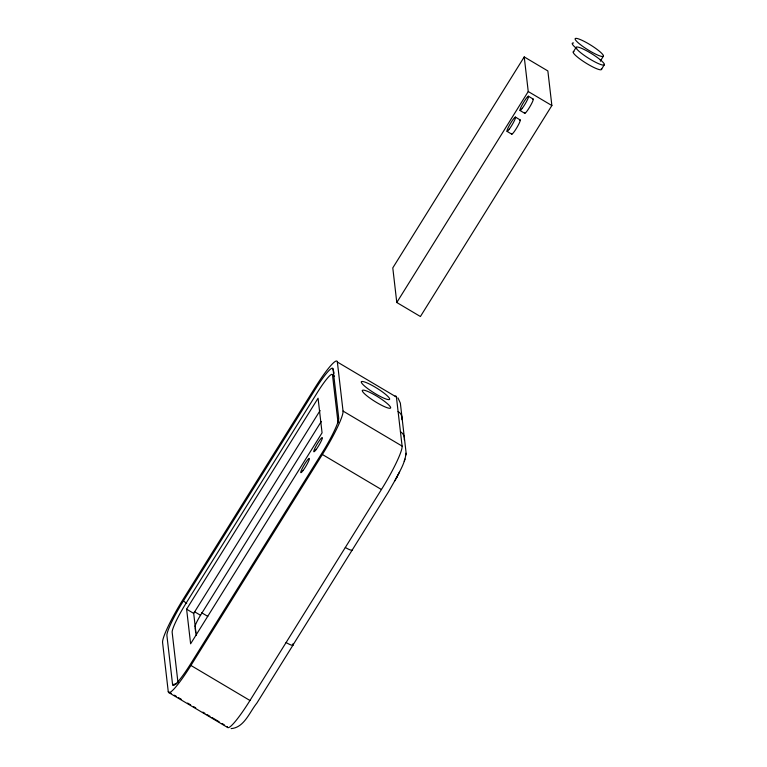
<?xml version="1.0" encoding="UTF-8"?>
<svg xmlns="http://www.w3.org/2000/svg" width="767" height="767" viewBox="0 0 767 767"><rect width="100%" height="100%" fill="white"/><g stroke="black" fill="none" stroke-linecap="round" stroke-linejoin="round"><path stroke-width="1.15" d="M573.237 52.031L573.237 52.434A16.615 2.752 31.9 0 0 587.378 63.939A16.615 2.752 31.9 0 0 601.539 69.413L604.434 64.37A16.615 2.752 31.9 0 0 590.293 52.865A16.615 2.752 31.9 0 0 576.132 47.391L573.237 52.031A16.615 2.752 31.9 0 1 573.908 51.638M576.132 47.391L576.122 47.794A16.615 2.752 31.9 0 0 590.264 59.299A16.615 2.752 31.9 0 0 604.425 64.773M600.312 61.024A16.615 2.752 31.9 0 0 600.542 60.756L600.542 60.353A16.615 2.752 31.9 0 0 600.321 59.826M601.539 69.413L601.539 69.011A16.615 2.752 31.9 0 0 601.318 68.474M603.428 56.125L603.428 55.723A16.615 2.752 31.9 0 0 589.286 44.218A16.615 2.752 31.9 0 0 575.125 38.743L575.125 39.146A16.615 2.752 31.9 0 0 589.267 50.651A16.615 2.752 31.9 0 0 603.428 56.125L600.542 60.756M397.929 397.843L400.355 403.126L406.021 452.147C405.647 462.587 399.339 471.705 394.89 480.823M405.925 454.975L406.069 453.211M404.228 461.235L404.966 459.05M398.351 474.322L399.617 471.81M397.258 476.441L398.552 473.92M396.242 478.349L397.431 476.106L388.284 492.184L292.975 645.009A8.312 1.371 31.9 0 1 286.091 642.535M176.937 683.589L172.585 684.634L166.918 635.613A33.24 4.276 -59.3 0 1 183.447 600.868L314.901 389.895A33.24 4.276 -59.3 0 1 333.031 368.994L334.086 373.241M524.235 56.921L392.79 267.894L396.788 302.505L420.412 316.522L551.866 105.539L547.859 70.938L524.235 56.921L528.242 91.532L396.788 302.505M186.611 609.19L318.065 398.217L322.063 432.818L190.619 643.791L186.611 609.19L193.696 613.389L196.237 635.306M193.696 613.389L320.098 410.537M195.01 626.869A11.083 1.429 -59.3 0 1 200.523 615.287L321.229 421.562M171.309 693.397L168.251 691.585A41.543 5.35 -59.3 0 0 190.925 665.459L322.37 454.486A41.543 5.35 -59.3 0 0 343.041 411.064L337.365 362.034L396.424 397.066L402.1 446.097A41.543 5.35 -59.3 0 1 381.429 489.519L249.975 700.501A41.543 5.35 -59.3 0 1 227.31 726.617M292.946 645.2L256.83 703.157C249.563 712.044 244.28 727.605 231.135 728.602M528.242 91.532L551.866 105.539M528.367 96.211L533.094 99.02M520.103 110.544L524.829 113.353M515.366 117.083L520.093 119.882M507.102 131.416L511.829 134.215M178.395 682.103A27.698 3.567 -59.3 0 1 177.839 681.393L172.163 632.372A27.698 3.567 -59.3 0 1 185.94 603.418L317.394 392.445A27.698 3.567 -59.3 0 1 332.504 375.034L334.537 376.233M343.041 411.064L402.1 446.097M322.37 454.486L381.429 489.519M201.635 612.728L207.78 616.38M194.444 611.683L200.523 615.287M190.925 665.459L249.975 700.501M174.358 695.209L176.4 696.417M178.433 697.625L181.491 699.437M187.599 703.061L190.657 704.873M193.706 706.685L195.748 707.893M202.871 712.121L204.914 713.329M206.946 714.537L210.005 716.349M212.037 717.557L219.161 721.785M222.219 723.597L224.252 724.805M168.673 692.515L227.732 727.547M183.447 600.868L186.688 603.504M333.031 368.994L338.707 418.015A33.24 4.276 -59.3 0 1 322.178 452.76L190.724 663.733A33.24 4.276 -59.3 0 1 172.585 684.634M332.504 375.034L338.046 422.885M292.85 643.858L292.975 645.009M195.144 628.039L195.681 632.717M168.251 691.585L162.585 642.564A41.543 5.35 -59.3 0 1 183.246 599.132L314.7 388.16A41.543 5.35 -59.3 0 1 337.365 362.034M398.092 411.486A8.312 8.121 -6.6 0 1 401.966 419.664M400.432 431.677A8.312 8.121 -6.6 0 1 404.305 439.855M352.206 549.958A8.312 1.371 31.9 0 1 345.323 547.485M532.614 99.298A8.312 1.074 -59.3 0 1 529.729 106.987A8.312 1.074 -59.3 0 1 524.724 112.452M519.614 120.16A8.312 1.074 -59.3 0 1 517.274 126.919A8.312 1.074 -59.3 0 1 511.627 134.004M576.679 48.589A16.615 2.752 31.9 0 1 572.24 43.786L572.24 43.383A16.615 2.752 31.9 0 1 573.563 43M395.053 396.098A41.543 5.35 -59.3 0 1 396.424 397.066M361.334 381.87L361.334 382.273A16.615 2.752 31.9 0 0 375.475 393.768A16.615 2.752 31.9 0 0 389.636 399.252L389.636 398.84A16.615 2.752 31.9 0 0 375.494 387.345A16.615 2.752 31.9 0 0 361.334 381.87M362.34 390.518L362.34 390.921A16.615 2.752 31.9 0 0 376.482 402.426A16.615 2.752 31.9 0 0 390.643 407.9L390.643 407.498A16.615 2.752 31.9 0 0 376.501 395.993A16.615 2.752 31.9 0 0 362.34 390.518M522.241 108.358A8.312 1.074 -59.3 0 0 528.568 96.421A8.312 1.074 -59.3 0 0 521.896 105.357A8.312 1.074 -59.3 0 0 522.241 108.358M509.24 129.22A8.312 1.074 -59.3 0 0 515.568 117.293A8.312 1.074 -59.3 0 0 508.895 126.229A8.312 1.074 -59.3 0 0 509.24 129.22M303.07 470.516A8.312 1.074 -59.3 0 0 309.398 458.58A8.312 1.074 -59.3 0 0 302.725 467.515A8.312 1.074 -59.3 0 0 303.07 470.516M316.071 449.644A8.312 1.074 -59.3 0 0 322.399 437.717A8.312 1.074 -59.3 0 0 315.726 446.653A8.312 1.074 -59.3 0 0 316.071 449.644"/></g></svg>
